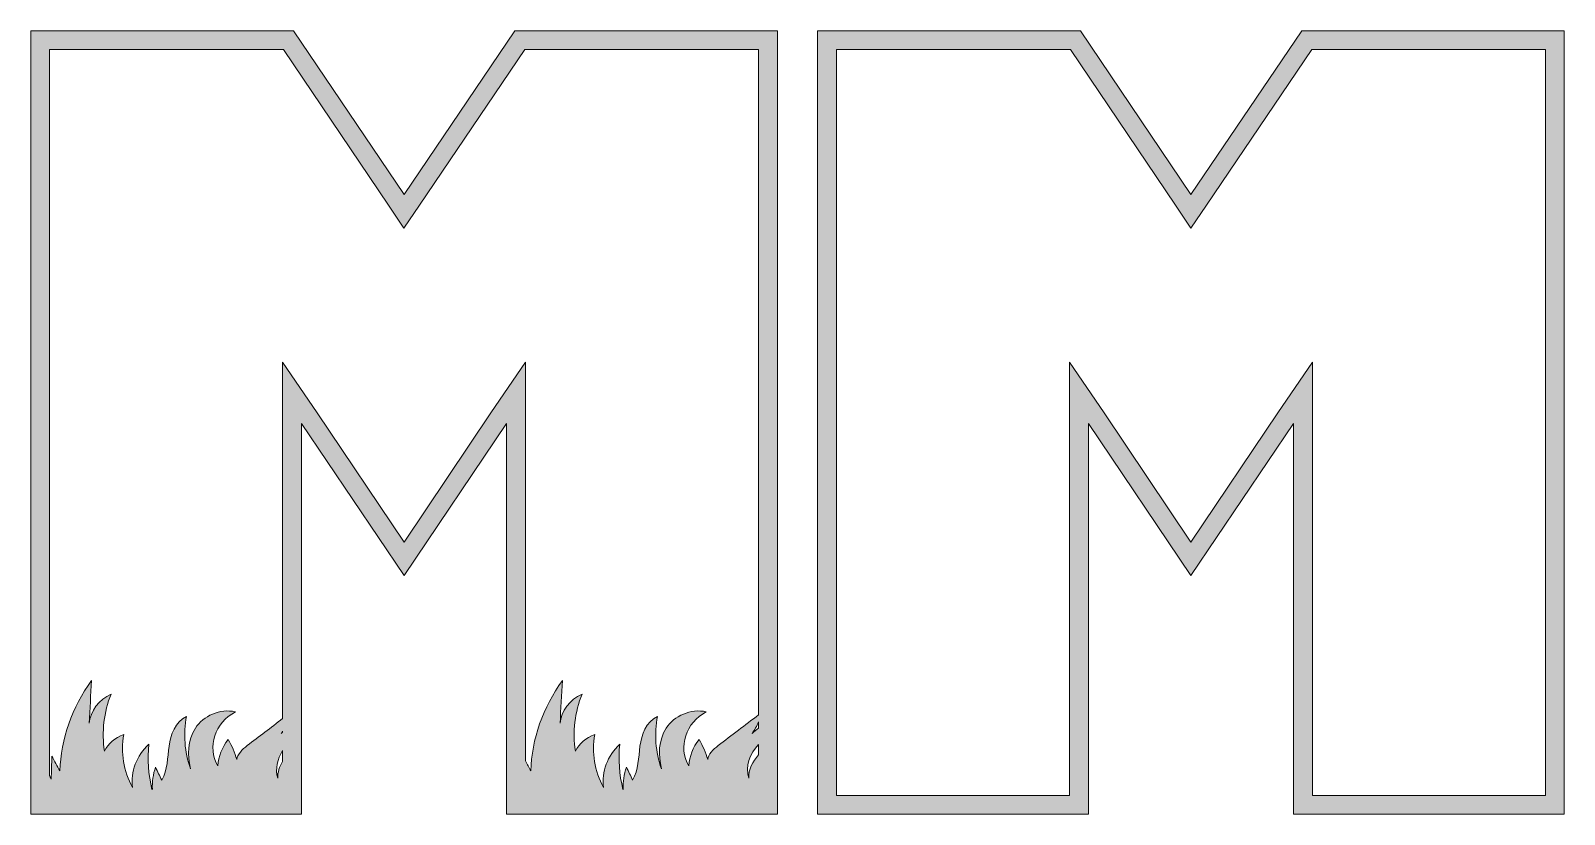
# Model space of a CAD drawing. Header units: millimetres. Extents: x 4 to 767, y -289 to -29.
# Drawn here: x 134.7 to 383.3, y -156.2 to -29.2 of the extents above; entities that cross this region are included whole.
import ezdxf

# ---------------------------------------------------------------- set-up
doc = ezdxf.new("R2010")
doc.units = ezdxf.units.MM
doc.header["$MEASUREMENT"] = 0
doc.layers.add('Layer 3', color=7, linetype='Continuous')
doc.layers.add('Layer 4', color=7, linetype='Continuous')

msp = doc.modelspace()

# ---------------------------------------------------------------- hatches: boundary and pattern name
at = {"layer": 'Layer 3'}
h = msp.add_hatch(color=1, dxfattribs=at)
h.dxf.hatch_style = 2
h.paths.add_polyline_path([(195.2, -55.72), (177.27, -29.15), (134.66, -29.15), (134.66, -156.15), (178.57, -156.15), (178.57, -92.82), (195.2, -117.46), (211.83, -92.82), (211.83, -156.15), (255.74, -156.15), (255.74, -29.15), (213.19, -29.15)])
edge = h.paths.add_edge_path()
edge.add_spline(control_points=[(175.52, -142.83), (175.44, -142.91), (175.35, -142.99), (175.27, -143.07), (175.36, -142.95), (175.44, -142.82), (175.52, -142.69), (175.52, -142.69), (175.52, -142.83), (175.52, -142.83)], knot_values=[0, 0, 0, 0, 1, 1, 1, 2, 2, 2, 3, 3, 3, 3], degree=3, periodic=1)
edge = h.paths.add_edge_path()
edge.add_spline(control_points=[(175.52, -145.81), (175.52, -145.81), (175.52, -147.58), (175.52, -147.58), (175, -148.43), (174.69, -149.36), (174.72, -150.32), (174.3, -148.8), (174.63, -147.16), (175.52, -145.81)], knot_values=[0, 0, 0, 0, 1, 1, 1, 2, 2, 2, 3, 3, 3, 3], degree=3, periodic=1)
edge = h.paths.add_edge_path()
edge.add_spline(control_points=[(252.69, -144.83), (252.69, -144.83), (252.69, -146.51), (252.69, -146.51), (251.7, -147.61), (251.04, -148.93), (251.09, -150.32), (250.55, -148.4), (251.22, -146.3), (252.69, -144.83)], knot_values=[0, 0, 0, 0, 1, 1, 1, 2, 2, 2, 3, 3, 3, 3], degree=3, periodic=1)
edge = h.paths.add_edge_path()
edge.add_spline(control_points=[(251.63, -143.07), (252.06, -142.48), (252.42, -141.84), (252.69, -141.18), (252.69, -141.18), (252.69, -142.18), (252.69, -142.18), (252.31, -142.45), (251.95, -142.75), (251.63, -143.07)], knot_values=[0, 0, 0, 0, 1, 1, 1, 2, 2, 2, 3, 3, 3, 3], degree=3, periodic=1)
edge = h.paths.add_edge_path()
edge.add_spline(control_points=[(252.69, -32.2), (252.69, -32.2), (252.69, -140.03), (252.69, -140.03), (250.51, -141.69), (248.32, -143.35), (246.14, -145.01), (245.36, -145.61), (244.52, -146.45), (244.44, -147.27), (244.12, -146.15), (243.66, -145.06), (243.04, -144.04), (242.06, -145.29), (241.47, -146.77), (241.36, -148.29), (239.59, -145.32), (240.92, -141.24), (244.21, -139.56), (241.73, -138.92), (238.99, -140.24), (237.72, -142.19), (236.45, -144.15), (236.41, -146.56), (236.93, -148.77), (235.98, -146.03), (235.76, -143.1), (236.29, -140.28), (234.43, -141.22), (233.72, -143.25), (233.46, -145.11), (233.21, -146.98), (233.24, -148.94), (232.27, -150.61), (231.94, -149.92), (231.61, -149.22), (231.28, -148.53), (230.87, -149.67), (230.7, -150.88), (230.75, -152.08), (230.72, -152.11), (230.73, -152.1), (230.7, -152.12), (230.1, -149.72), (229.92, -147.24), (230.18, -144.79), (228.19, -146.64), (227.2, -149.27), (227.53, -151.79), (226.1, -149.15), (225.59, -146.12), (226.12, -143.24), (224.73, -143.73), (223.57, -144.71), (222.98, -145.92), (222.51, -142.81), (222.89, -139.61), (224.07, -136.66), (222.08, -137.58), (220.7, -139.43), (220.5, -141.4), (220.63, -139.08), (220.77, -136.77), (220.9, -134.45), (217.72, -138.82), (215.92, -143.95), (215.74, -149.13), (215.45, -148.59), (215.16, -148.04), (214.88, -147.5), (214.88, -147.5), (214.88, -92.82), (214.88, -92.82), (214.88, -92.82), (214.88, -82.85), (214.88, -82.85), (214.88, -82.85), (209.3, -91.11), (209.3, -91.11), (209.3, -91.11), (195.2, -112.02), (195.2, -112.02), (195.2, -112.02), (181.1, -91.11), (181.1, -91.11), (181.1, -91.11), (175.52, -82.85), (175.52, -82.85), (175.52, -82.85), (175.52, -92.82), (175.52, -92.82), (175.52, -92.82), (175.52, -140.64), (175.52, -140.64), (173.61, -142.1), (171.69, -143.56), (169.77, -145.01), (168.99, -145.61), (168.16, -146.45), (168.07, -147.27), (167.76, -146.15), (167.29, -145.06), (166.68, -144.04), (165.7, -145.29), (165.11, -146.77), (164.99, -148.29), (163.22, -145.32), (164.56, -141.24), (167.85, -139.56), (165.37, -138.92), (162.63, -140.24), (161.36, -142.19), (160.08, -144.15), (160.04, -146.56), (160.56, -148.77), (159.61, -146.03), (159.39, -143.1), (159.93, -140.28), (158.07, -141.22), (157.35, -143.25), (157.1, -145.11), (156.85, -146.98), (156.88, -148.94), (155.91, -150.61), (155.57, -149.92), (155.24, -149.22), (154.91, -148.53), (154.5, -149.67), (154.33, -150.88), (154.39, -152.08), (154.36, -152.11), (154.37, -152.1), (154.33, -152.12), (153.74, -149.72), (153.56, -147.24), (153.82, -144.79), (151.83, -146.64), (150.83, -149.27), (151.17, -151.79), (149.73, -149.15), (149.23, -146.12), (149.75, -143.24), (148.36, -143.73), (147.21, -144.71), (146.62, -145.92), (146.15, -142.81), (146.52, -139.61), (147.71, -136.66), (145.71, -137.58), (144.34, -139.43), (144.14, -141.4), (144.27, -139.08), (144.4, -136.77), (144.54, -134.45), (141.36, -138.82), (139.56, -143.95), (139.38, -149.13), (138.95, -148.33), (138.52, -147.52), (138.1, -146.72), (138.06, -147.97), (138.02, -149.22), (137.99, -150.46), (137.89, -150.26), (137.8, -150.05), (137.71, -149.84), (137.71, -149.84), (137.71, -32.2), (137.71, -32.2), (137.71, -32.2), (175.65, -32.2), (175.65, -32.2), (175.65, -32.2), (192.67, -57.43), (192.67, -57.43), (192.67, -57.43), (195.19, -61.16), (195.19, -61.16), (195.19, -61.16), (197.72, -57.43), (197.72, -57.43), (197.72, -57.43), (214.81, -32.2), (214.81, -32.2), (214.81, -32.2), (252.69, -32.2), (252.69, -32.2)], knot_values=[0, 0, 0, 0, 1, 1, 1, 2, 2, 2, 3, 3, 3, 4, 4, 4, 5, 5, 5, 6, 6, 6, 7, 7, 7, 8, 8, 8, 9, 9, 9, 10, 10, 10, 11, 11, 11, 12, 12, 12, 13, 13, 13, 14, 14, 14, 15, 15, 15, 16, 16, 16, 17, 17, 17, 18, 18, 18, 19, 19, 19, 20, 20, 20, 21, 21, 21, 22, 22, 22, 23, 23, 23, 24, 24, 24, 25, 25, 25, 26, 26, 26, 27, 27, 27, 28, 28, 28, 29, 29, 29, 30, 30, 30, 31, 31, 31, 32, 32, 32, 33, 33, 33, 34, 34, 34, 35, 35, 35, 36, 36, 36, 37, 37, 37, 38, 38, 38, 39, 39, 39, 40, 40, 40, 41, 41, 41, 42, 42, 42, 43, 43, 43, 44, 44, 44, 45, 45, 45, 46, 46, 46, 47, 47, 47, 48, 48, 48, 49, 49, 49, 50, 50, 50, 51, 51, 51, 52, 52, 52, 53, 53, 53, 54, 54, 54, 55, 55, 55, 56, 56, 56, 57, 57, 57, 58, 58, 58, 59, 59, 59, 60, 60, 60, 61, 61, 61, 62, 62, 62, 62], degree=3, periodic=1)
at = {"layer": 'Layer 4'}
h = msp.add_hatch(color=2, dxfattribs=at)
h.dxf.hatch_style = 2
h.paths.add_polyline_path([(340.8, -29.15), (322.81, -55.72), (304.88, -29.15), (262.27, -29.15), (262.27, -156.15), (306.18, -156.15), (306.18, -92.82), (322.81, -117.46), (339.44, -92.82), (339.44, -156.15), (383.35, -156.15), (383.35, -29.15)])
h.paths.add_polyline_path([(380.3, -153.1), (342.49, -153.1), (342.49, -92.82), (342.49, -82.85), (336.91, -91.11), (322.81, -112.02), (308.71, -91.11), (303.13, -82.85), (303.13, -92.82), (303.13, -153.1), (265.32, -153.1), (265.32, -32.2), (303.26, -32.2), (320.28, -57.43), (322.81, -61.16), (325.33, -57.43), (342.42, -32.2), (380.3, -32.2)])

# ---------------------------------------------------------------- linework, layer by layer
at = {"layer": 'Layer 3', "lineweight": 0}
msp.add_lwpolyline([(195.2, -55.72), (177.27, -29.15), (134.66, -29.15), (134.66, -156.15), (178.57, -156.15), (178.57, -92.82), (195.2, -117.46), (211.83, -92.82), (211.83, -156.15), (255.74, -156.15), (255.74, -29.15), (213.19, -29.15), (195.2, -55.72)], dxfattribs=at)
for points, knots in [([(252.69, -32.2), (252.69, -32.2), (252.69, -140.03), (252.69, -140.03), (250.51, -141.69), (248.32, -143.35), (246.14, -145.01), (245.36, -145.61), (244.52, -146.45), (244.44, -147.27), (244.12, -146.15), (243.66, -145.06), (243.04, -144.04), (242.06, -145.29), (241.47, -146.77), (241.36, -148.29), (239.59, -145.32), (240.92, -141.24), (244.21, -139.56), (241.73, -138.92), (238.99, -140.24), (237.72, -142.19), (236.45, -144.15), (236.41, -146.56), (236.93, -148.77), (235.98, -146.03), (235.76, -143.1), (236.29, -140.28), (234.43, -141.22), (233.72, -143.25), (233.46, -145.11), (233.21, -146.98), (233.24, -148.94), (232.27, -150.61), (231.94, -149.92), (231.61, -149.22), (231.28, -148.53), (230.87, -149.67), (230.7, -150.88), (230.75, -152.08), (230.72, -152.11), (230.73, -152.1), (230.7, -152.12), (230.1, -149.72), (229.92, -147.24), (230.18, -144.79), (228.19, -146.64), (227.2, -149.27), (227.53, -151.79), (226.1, -149.15), (225.59, -146.12), (226.12, -143.24), (224.73, -143.73), (223.57, -144.71), (222.98, -145.92), (222.51, -142.81), (222.89, -139.61), (224.07, -136.66), (222.08, -137.58), (220.7, -139.43), (220.5, -141.4), (220.63, -139.08), (220.77, -136.77), (220.9, -134.45), (217.72, -138.82), (215.92, -143.95), (215.74, -149.13), (215.45, -148.59), (215.16, -148.04), (214.88, -147.5), (214.88, -147.5), (214.88, -92.82), (214.88, -92.82), (214.88, -92.82), (214.88, -82.85), (214.88, -82.85), (214.88, -82.85), (209.3, -91.11), (209.3, -91.11), (209.3, -91.11), (195.2, -112.02), (195.2, -112.02), (195.2, -112.02), (181.1, -91.11), (181.1, -91.11), (181.1, -91.11), (175.52, -82.85), (175.52, -82.85), (175.52, -82.85), (175.52, -92.82), (175.52, -92.82), (175.52, -92.82), (175.52, -140.64), (175.52, -140.64), (173.61, -142.1), (171.69, -143.56), (169.77, -145.01), (168.99, -145.61), (168.16, -146.45), (168.07, -147.27), (167.76, -146.15), (167.29, -145.06), (166.68, -144.04), (165.7, -145.29), (165.11, -146.77), (164.99, -148.29), (163.22, -145.32), (164.56, -141.24), (167.85, -139.56), (165.37, -138.92), (162.63, -140.24), (161.36, -142.19), (160.08, -144.15), (160.04, -146.56), (160.56, -148.77), (159.61, -146.03), (159.39, -143.1), (159.93, -140.28), (158.07, -141.22), (157.35, -143.25), (157.1, -145.11), (156.85, -146.98), (156.88, -148.94), (155.91, -150.61), (155.57, -149.92), (155.24, -149.22), (154.91, -148.53), (154.5, -149.67), (154.33, -150.88), (154.39, -152.08), (154.36, -152.11), (154.37, -152.1), (154.33, -152.12), (153.74, -149.72), (153.56, -147.24), (153.82, -144.79), (151.83, -146.64), (150.83, -149.27), (151.17, -151.79), (149.73, -149.15), (149.23, -146.12), (149.75, -143.24), (148.36, -143.73), (147.21, -144.71), (146.62, -145.92), (146.15, -142.81), (146.52, -139.61), (147.71, -136.66), (145.71, -137.58), (144.34, -139.43), (144.14, -141.4), (144.27, -139.08), (144.4, -136.77), (144.54, -134.45), (141.36, -138.82), (139.56, -143.95), (139.38, -149.13), (138.95, -148.33), (138.52, -147.52), (138.1, -146.72), (138.06, -147.97), (138.02, -149.22), (137.99, -150.46), (137.89, -150.26), (137.8, -150.05), (137.71, -149.84), (137.71, -149.84), (137.71, -32.2), (137.71, -32.2), (137.71, -32.2), (175.65, -32.2), (175.65, -32.2), (175.65, -32.2), (192.67, -57.43), (192.67, -57.43), (192.67, -57.43), (195.19, -61.16), (195.19, -61.16), (195.19, -61.16), (197.72, -57.43), (197.72, -57.43), (197.72, -57.43), (214.81, -32.2), (214.81, -32.2), (214.81, -32.2), (252.69, -32.2), (252.69, -32.2)], [0, 0, 0, 0, 1, 1, 1, 2, 2, 2, 3, 3, 3, 4, 4, 4, 5, 5, 5, 6, 6, 6, 7, 7, 7, 8, 8, 8, 9, 9, 9, 10, 10, 10, 11, 11, 11, 12, 12, 12, 13, 13, 13, 14, 14, 14, 15, 15, 15, 16, 16, 16, 17, 17, 17, 18, 18, 18, 19, 19, 19, 20, 20, 20, 21, 21, 21, 22, 22, 22, 23, 23, 23, 24, 24, 24, 25, 25, 25, 26, 26, 26, 27, 27, 27, 28, 28, 28, 29, 29, 29, 30, 30, 30, 31, 31, 31, 32, 32, 32, 33, 33, 33, 34, 34, 34, 35, 35, 35, 36, 36, 36, 37, 37, 37, 38, 38, 38, 39, 39, 39, 40, 40, 40, 41, 41, 41, 42, 42, 42, 43, 43, 43, 44, 44, 44, 45, 45, 45, 46, 46, 46, 47, 47, 47, 48, 48, 48, 49, 49, 49, 50, 50, 50, 51, 51, 51, 52, 52, 52, 53, 53, 53, 54, 54, 54, 55, 55, 55, 56, 56, 56, 57, 57, 57, 58, 58, 58, 59, 59, 59, 60, 60, 60, 61, 61, 61, 62, 62, 62, 62]), ([(251.63, -143.07), (252.06, -142.48), (252.42, -141.84), (252.69, -141.18), (252.69, -141.18), (252.69, -142.18), (252.69, -142.18), (252.31, -142.45), (251.95, -142.75), (251.63, -143.07)], [0, 0, 0, 0, 1, 1, 1, 2, 2, 2, 3, 3, 3, 3]), ([(175.52, -142.83), (175.44, -142.91), (175.35, -142.99), (175.27, -143.07), (175.36, -142.95), (175.44, -142.82), (175.52, -142.69), (175.52, -142.69), (175.52, -142.83), (175.52, -142.83)], [0, 0, 0, 0, 1, 1, 1, 2, 2, 2, 3, 3, 3, 3]), ([(175.52, -145.81), (175.52, -145.81), (175.52, -147.58), (175.52, -147.58), (175, -148.43), (174.69, -149.36), (174.72, -150.32), (174.3, -148.8), (174.63, -147.16), (175.52, -145.81)], [0, 0, 0, 0, 1, 1, 1, 2, 2, 2, 3, 3, 3, 3]), ([(252.69, -144.83), (252.69, -144.83), (252.69, -146.51), (252.69, -146.51), (251.7, -147.61), (251.04, -148.93), (251.09, -150.32), (250.55, -148.4), (251.22, -146.3), (252.69, -144.83)], [0, 0, 0, 0, 1, 1, 1, 2, 2, 2, 3, 3, 3, 3])]:
    msp.add_open_spline(points, degree=3, knots=knots, dxfattribs=at)
at = {"layer": 'Layer 4', "lineweight": 0}
for points in [[(340.8, -29.15), (322.81, -55.72), (304.88, -29.15), (262.27, -29.15), (262.27, -156.15), (306.18, -156.15), (306.18, -92.82), (322.81, -117.46), (339.44, -92.82), (339.44, -156.15), (383.35, -156.15), (383.35, -29.15), (340.8, -29.15)], [(380.3, -153.1), (342.49, -153.1), (342.49, -92.82), (342.49, -82.85), (336.91, -91.11), (322.81, -112.02), (308.71, -91.11), (303.13, -82.85), (303.13, -92.82), (303.13, -153.1), (265.32, -153.1), (265.32, -32.2), (303.26, -32.2), (320.28, -57.43), (322.81, -61.16), (325.33, -57.43), (342.42, -32.2), (380.3, -32.2), (380.3, -153.1)]]:
    msp.add_lwpolyline(points, dxfattribs=at)

doc.saveas('drawing.dxf')
